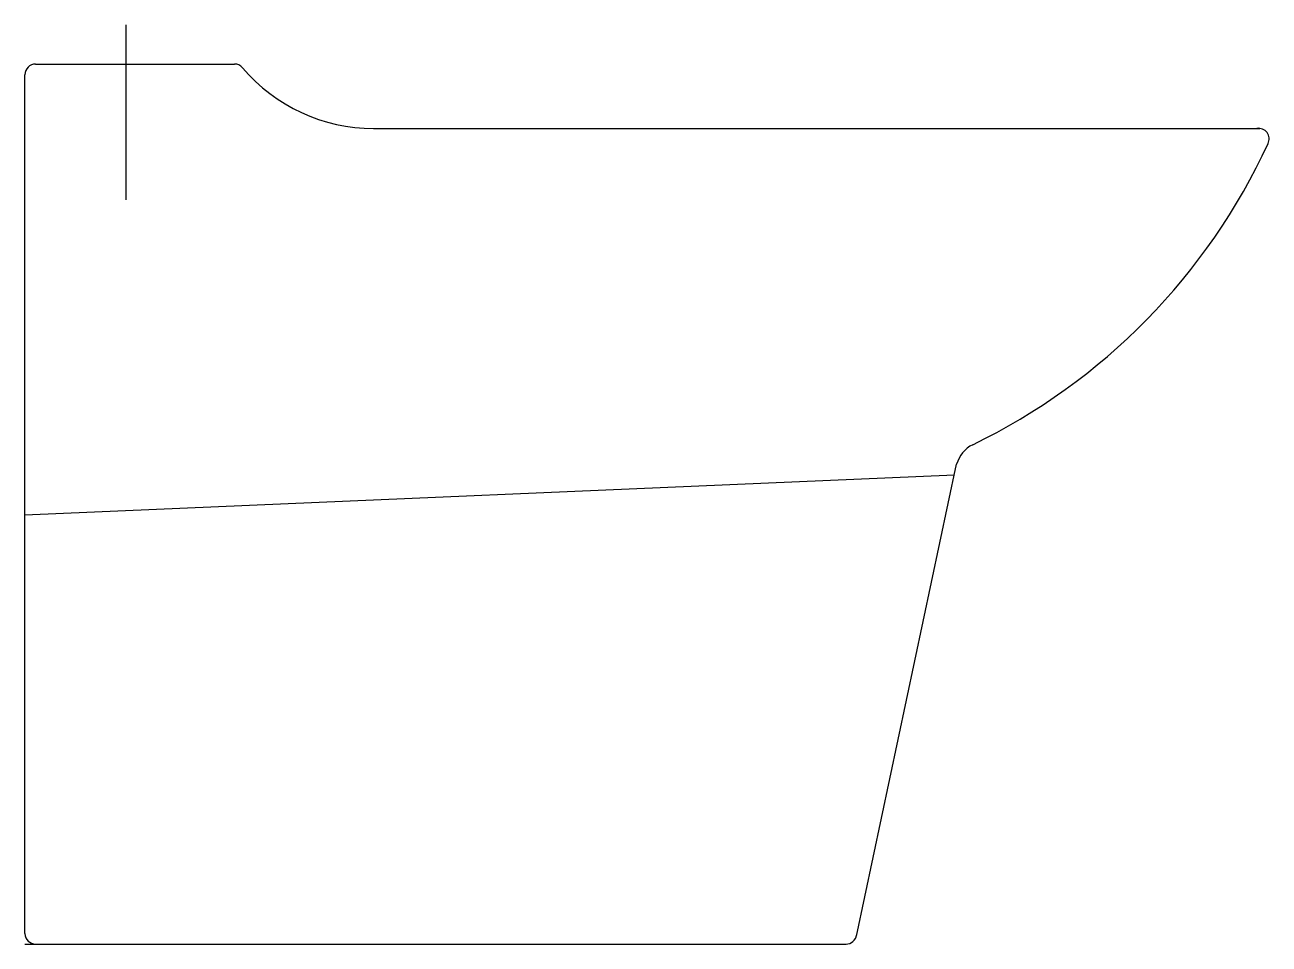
# Model space of a CAD drawing. Extents: x -691.643 to -691.063, y 630.296 to 630.724.
import ezdxf

# ---------------------------------------------------------------- set-up
doc = ezdxf.new("R2010")
doc.units = 0
doc.header["$LTSCALE"] = 0.28
doc.header["$MEASUREMENT"] = 0
doc.linetypes.add('AXES', pattern=[0.54, 0.3, -0.08, 0.08, -0.08])
doc.linetypes.add('CONTINU', pattern=[0])
doc.layers.get('0').update_dxf_attribs({"linetype": 'CONTINUOUS'})
doc.layers.add('DECA_EIXOS', color=5, linetype='AXES')

msp = doc.modelspace()

# ---------------------------------------------------------------- linework, layer by layer
at = {"linetype": 'CONTINU'}
for points in [[(-691.63827, 630.70575, 0.414197), (-691.64327, 630.70075)], [(-691.54182, 630.70399, 0.228241), (-691.54563, 630.70575)], [(-691.54182, 630.70399, 0.220513), (-691.48074, 630.67575)], [(-691.06373, 630.6687, 0.591439), (-691.06894, 630.67575)], [(-691.20146, 630.52841, 0.173608), (-691.06373, 630.6687)], [(-691.20146, 630.52841, 0.211269), (-691.20894, 630.51933)], [(-691.64327, 630.30065, 0.408029), (-691.63827, 630.29575)], [(-691.2605, 630.29575, 0.36923), (-691.25556, 630.29998)]]:
    msp.add_lwpolyline(points, format="xyb", dxfattribs=at)
for points in [[(-691.63827, 630.70575), (-691.54563, 630.70575)], [(-691.64327, 630.30065), (-691.64327, 630.70075)], [(-691.48074, 630.67575), (-691.06761, 630.67575)], [(-691.64327, 630.49575), (-691.20997, 630.51444)], [(-691.25567, 630.29945), (-691.20894, 630.51933)], [(-691.64327, 630.29575), (-691.2605, 630.29575)]]:
    msp.add_lwpolyline(points, dxfattribs=at)
at = {"layer": 'DECA_EIXOS'}
msp.add_lwpolyline([(-691.59604, 630.64247), (-691.59604, 630.72397)], dxfattribs=at)

doc.saveas('drawing.dxf')
